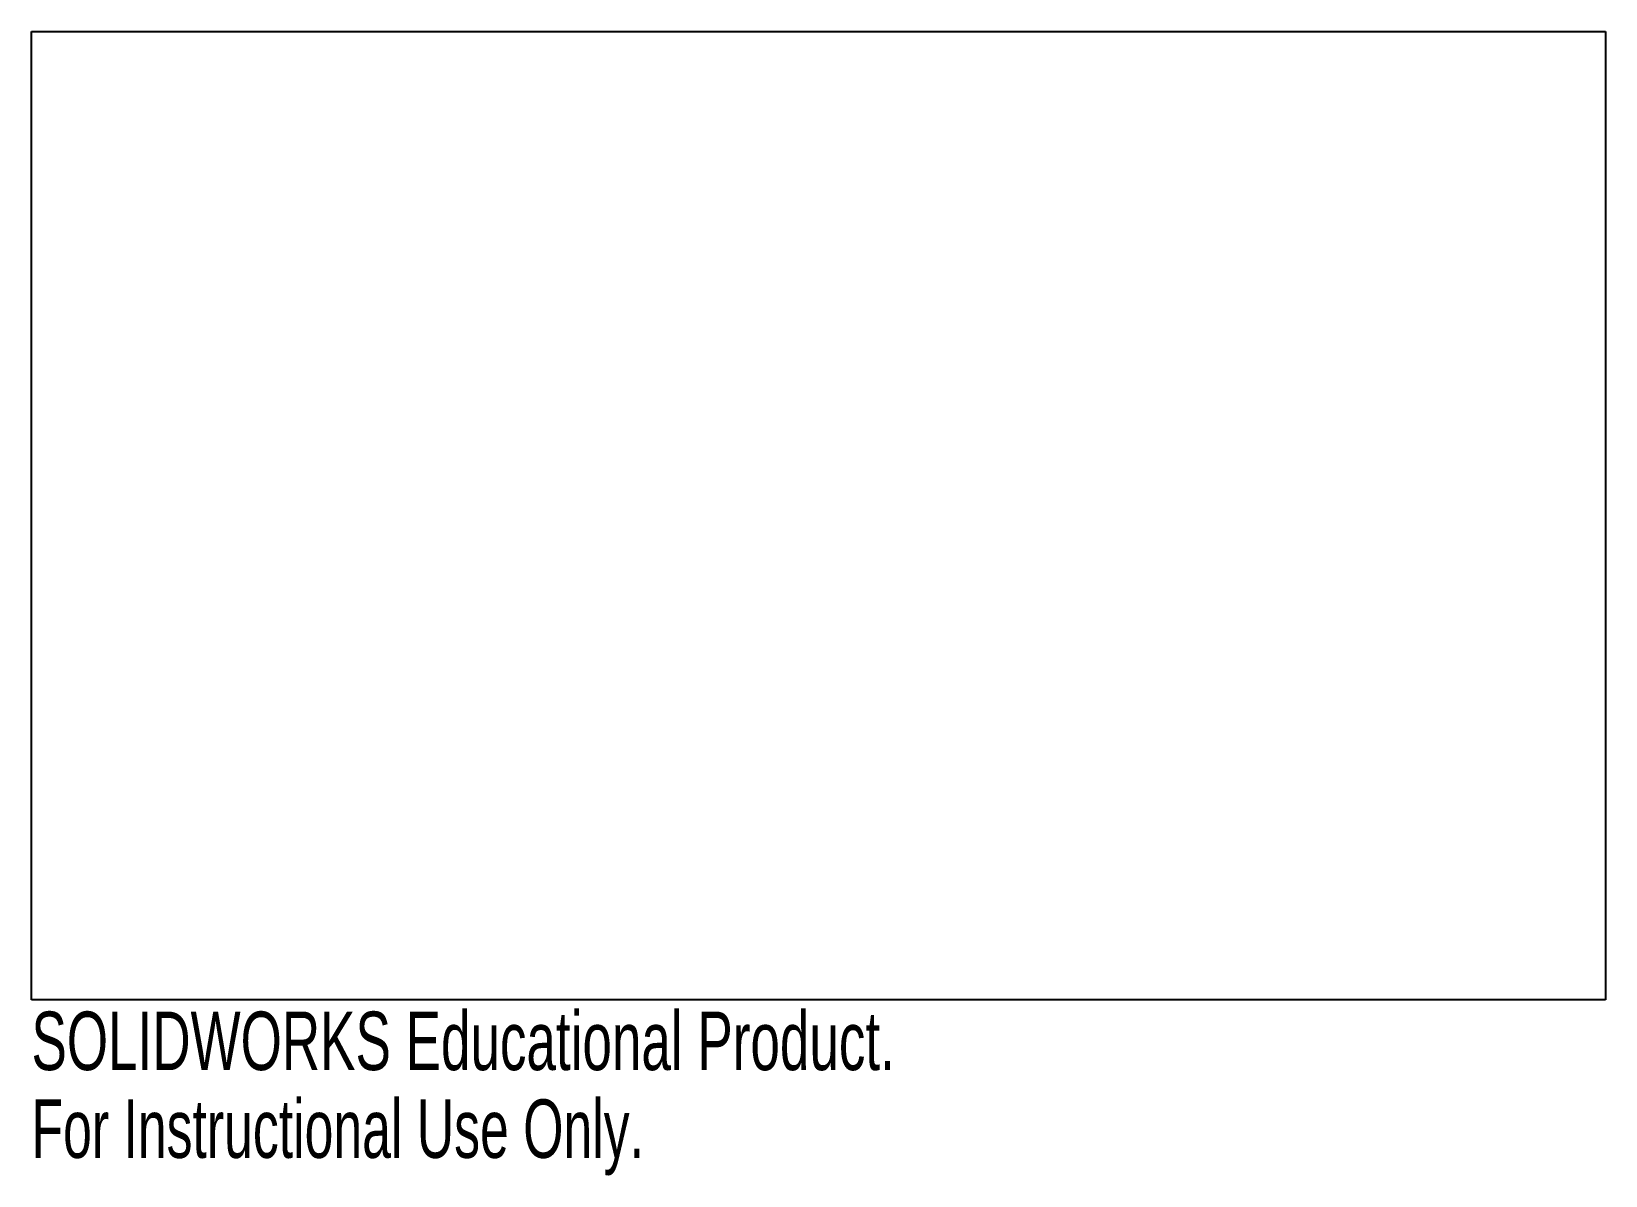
# Model space of a CAD drawing. Extents: x -65 to 65, y -55 to 40.
import ezdxf
from ezdxf.enums import TextEntityAlignment as Align

# ---------------------------------------------------------------- set-up
doc = ezdxf.new("R2010")
doc.units = 0
doc.layers.get('0').update_dxf_attribs({"linetype": 'CONTINUOUS'})

msp = doc.modelspace()

# ---------------------------------------------------------------- linework, layer by layer
at = {"color": 7, "linetype": 'CONTINUOUS'}
for p, q in [((-65, -40), (-65, 40)), ((-65, 40), (65, 40)), ((65, 40), (65, -40)), ((65, -40), (-65, -40))]:
    msp.add_line(p, q, dxfattribs=at)

# ---------------------------------------------------------------- texts
for s, width, p in [('SOLIDWORKS Educational Product.', 0.677419, (-65, -47.25043)), ('For Instructional Use Only.', 0.661111, (-65, -54.50086))]:
    msp.add_text(s, height=4.83362, dxfattribs=dict(at, width=width)).set_placement(p, align=Align.BOTTOM_LEFT)

doc.saveas('drawing.dxf')
